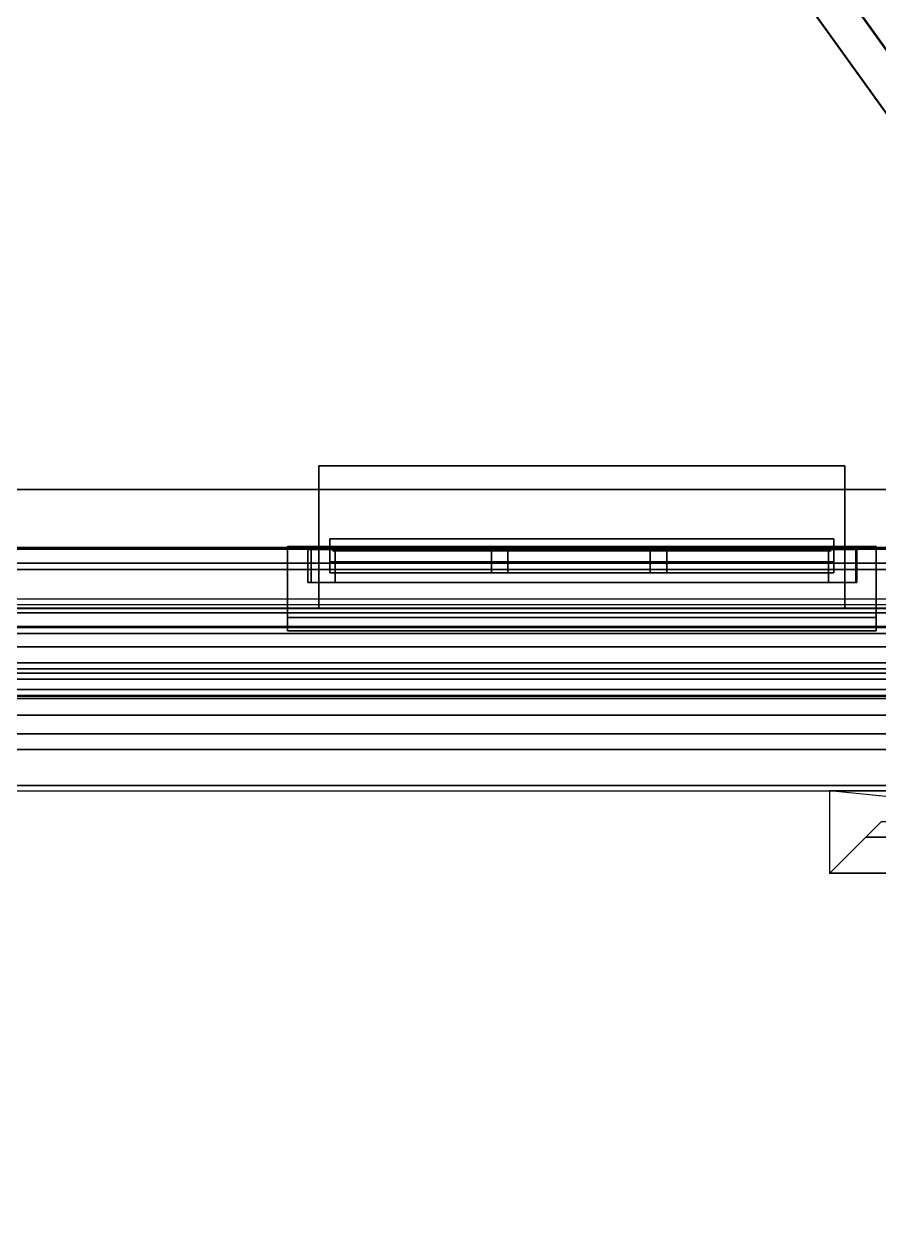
# Model space of a CAD drawing. Extents: x -152 to 154, y -106 to 95.
# Drawn here: x 103.27 to 118.87, y -63.51 to -41.51 of the extents above; entities that cross this region are included whole.
import ezdxf

# ---------------------------------------------------------------- set-up
doc = ezdxf.new("R2010")
doc.units = 0
for name, color, linetype in [('GLASS', 19, 'CONTINUOUS'), ('GROUND1', 253, 'CONTINUOUS'), ('ROOF1', 37, 'CONTINUOUS'), ('ROOF2', 59, 'CONTINUOUS'), ('WALL', 254, 'CONTINUOUS'), ('WALLBASE', 250, 'CONTINUOUS'), ('WALLCOV', 37, 'CONTINUOUS'), ('WALLVERT', 37, 'CONTINUOUS'), ('WINDOW', 9, 'CONTINUOUS')]:
    doc.layers.add(name, color=color, linetype=linetype)

msp = doc.modelspace()

# ---------------------------------------------------------------- linework, layer by layer
at = {"layer": 'GLASS'}
for points in [[(118, -51.123505, 87), (108.899994, -51.123505, 87), (108.899994, -51.123505, 61), (118, -51.123505, 61)], [(118, -51.123505, 50), (108.899994, -51.123505, 50), (108.899994, -51.123505, 24), (118, -51.123505, 24)], [(118, -51.123505, 16.5), (108.899994, -51.123505, 16.5), (108.899994, -51.123505, 5.5), (118, -51.123505, 5.5)]]:
    msp.add_3dface(points, dxfattribs=at)
at = {"layer": 'GROUND1', "invisible_edges": 8}
for points in [[(-151.5, 95, -0.075062), (-151.5, -80, -0.075062), (153.5, 95, -0.075062)], [(-151.5, -80, -0.075062), (-56.949997, -80, -0.075062), (153.5, 95, -0.075062)], [(-56.949997, -80, -0.075062), (-56.949997, -106, -0.075062), (153.5, 95, -0.075062)], [(153.5, 95, -0.075062), (-56.949997, -106, -0.075062), (58.949997, -80, -0.075062)], [(153.5, -80, -0.075062), (153.5, 95, -0.075062), (58.949997, -80, -0.075062)]]:
    msp.add_3dface(points, dxfattribs=at)
at = {"layer": 'ROOF1'}
for points in [[(127.5, -52, 105.704536), (127.5, 10, 105.704536), (127.5, 70, 105.704536), (82.527527, 10, 135.704529)], [(127.5, -52, 105.704536), (82.527527, 10, 135.704529), (0.5, 10, 135.704529), (0.5, -52, 105.704536)]]:
    msp.add_3dface(points, dxfattribs=at)
at = {"layer": 'ROOF2'}
for points in [[(132.100006, -55.5, 107.236023), (132.100006, 73.800003, 107.236023), (-130, 73.800003, 107.236023), (-130, -55.5, 107.236023)], [(82.844101, 10.491188, 135.770432), (82.350983, 10.035786, 135.778381), (126.62146, -51.420319, 106.346451), (127.123932, -50.977798, 106.33873)], [(82.844101, 10.491188, 135.770432), (127.123932, -50.977798, 106.33873), (127.123932, -50.995041, 105.35112), (82.844101, 10.473949, 134.782822)], [(82.350967, 10.053066, 136.768188), (81.857849, 9.59766, 136.776123), (126.118973, -51.845573, 107.343979), (126.621445, -51.403046, 107.336258)], [(126.62146, -51.420319, 106.346451), (82.350983, 10.035786, 135.778381), (82.350967, 10.053066, 136.768188), (126.621445, -51.403046, 107.336258)], [(81.857849, 9.580379, 135.786331), (81.364716, 9.124977, 135.794281), (125.616486, -52.305367, 106.361908), (126.118973, -51.862846, 106.354179)], [(81.857849, 9.580379, 135.786331), (126.118973, -51.862846, 106.354179), (126.118973, -51.845573, 107.343979), (81.857849, 9.59766, 136.776123)], [(81.364716, 9.107738, 134.806671), (125.616486, -52.322601, 105.37429), (125.616486, -52.305367, 106.361908), (81.364716, 9.124977, 135.794281)]]:
    msp.add_3dface(points, dxfattribs=at)
at = {"layer": 'WALL'}
for points in [[(108.649994, -49.568542, 87.199997), (108.649994, -52.168549, 87.199997), (108.649994, -52.168549, 60.800003), (108.649994, -49.568542, 60.800003)], [(108.649994, -52.168549, 60.800003), (118.25, -52.168549, 60.800003), (118.25, -49.568542, 60.800003), (108.649994, -49.568542, 60.800003)], [(118.25, -52.168549, 87.199997), (108.649994, -52.168549, 87.199997), (108.649994, -49.568542, 87.199997), (118.25, -49.568542, 87.199997)], [(108.649994, -49.568542, 50.200001), (108.649994, -52.168549, 50.200001), (108.649994, -52.168549, 23.800003), (108.649994, -49.568542, 23.800003)], [(108.649994, -52.168549, 23.800003), (118.25, -52.168549, 23.800003), (118.25, -49.568542, 23.800003), (108.649994, -49.568542, 23.800003)], [(118.25, -52.168549, 50.200001), (108.649994, -52.168549, 50.200001), (108.649994, -49.568542, 50.200001), (118.25, -49.568542, 50.200001)], [(118.25, -52.168549, 60.800003), (118.25, -52.168549, 87.199997), (118.25, -49.568542, 87.199997), (118.25, -49.568542, 60.800003)], [(118.25, -52.168549, 23.800003), (118.25, -52.168549, 50.200001), (118.25, -49.568542, 50.200001), (118.25, -49.568542, 23.800003)]]:
    msp.add_3dface(points, dxfattribs=at)
at = {"layer": 'WALL', "invisible_edges": 8}
for points in [[(118.25, -52.168549, 60.800003), (102.25, -52.168549, 55), (124.75, -52.168549, 55)], [(108.649994, -52.168549, 60.800003), (102.25, -52.168549, 55), (118.25, -52.168549, 60.800003)], [(102.25, -52.168549, 55), (108.649994, -52.168549, 60.800003), (102.25, -52.168549, 100)], [(108.649994, -52.168549, 60.800003), (108.649994, -52.168549, 87.199997), (102.25, -52.168549, 100)], [(108.649994, -52.168549, 87.199997), (124.75, -52.168549, 100), (102.25, -52.168549, 100)], [(118.25, -52.168549, 23.800003), (102.25, -52.168549, 19.299999), (124.75, -52.168549, 19.299999)], [(108.649994, -52.168549, 23.800003), (102.25, -52.168549, 19.299999), (118.25, -52.168549, 23.800003)], [(102.25, -52.168549, 19.299999), (108.649994, -52.168549, 23.800003), (102.25, -52.168549, 55)], [(108.649994, -52.168549, 23.800003), (108.649994, -52.168549, 50.200001), (102.25, -52.168549, 55)], [(108.649994, -52.168549, 50.200001), (124.75, -52.168549, 55), (102.25, -52.168549, 55)], [(124.75, -52.168549, 100), (108.649994, -52.168549, 87.199997), (118.25, -52.168549, 87.199997)], [(124.75, -52.168549, 55), (108.649994, -52.168549, 50.200001), (118.25, -52.168549, 50.200001)], [(124.75, -52.168549, 100), (118.25, -52.168549, 60.800003), (124.75, -52.168549, 55)], [(124.75, -52.168549, 100), (118.25, -52.168549, 87.199997), (118.25, -52.168549, 60.800003)], [(124.75, -52.168549, 55), (118.25, -52.168549, 23.800003), (124.75, -52.168549, 19.299999)], [(124.75, -52.168549, 55), (118.25, -52.168549, 50.200001), (118.25, -52.168549, 23.800003)]]:
    msp.add_3dface(points, dxfattribs=at)
at = {"layer": 'WALLBASE'}
for points in [[(108.649994, -49.568542, 16.700001), (108.649994, -52.168549, 16.700001), (108.649994, -52.168549, 5.300003), (108.649994, -49.568542, 5.300003)], [(108.649994, -52.168549, 5.300003), (118.25, -52.168549, 5.300003), (118.25, -49.568542, 5.300003), (108.649994, -49.568542, 5.300003)], [(118.25, -52.168549, 16.700001), (108.649994, -52.168549, 16.700001), (108.649994, -49.568542, 16.700001), (118.25, -49.568542, 16.700001)], [(118.25, -52.168549, 5.300003), (118.25, -52.168549, 16.700001), (118.25, -49.568542, 16.700001), (118.25, -49.568542, 5.300003)]]:
    msp.add_3dface(points, dxfattribs=at)
at = {"layer": 'WALLBASE', "invisible_edges": 8}
for points in [[(118.25, -52.168549, 5.300003), (102.25, -52.168549, -0.5), (124.75, -52.168549, -0.5)], [(108.649994, -52.168549, 5.300003), (102.25, -52.168549, -0.5), (118.25, -52.168549, 5.300003)], [(102.25, -52.168549, -0.5), (108.649994, -52.168549, 5.300003), (102.25, -52.168549, 19.299999)], [(108.649994, -52.168549, 5.300003), (108.649994, -52.168549, 16.700001), (102.25, -52.168549, 19.299999)], [(108.649994, -52.168549, 16.700001), (124.75, -52.168549, 19.299999), (102.25, -52.168549, 19.299999)], [(124.75, -52.168549, 19.299999), (108.649994, -52.168549, 16.700001), (118.25, -52.168549, 16.700001)], [(124.75, -52.168549, 19.299999), (118.25, -52.168549, 5.300003), (124.75, -52.168549, -0.5)], [(124.75, -52.168549, 19.299999), (118.25, -52.168549, 16.700001), (118.25, -52.168549, 5.300003)]]:
    msp.add_3dface(points, dxfattribs=at)
at = {"layer": 'WALLCOV'}
for points in [[(128.560883, -51.460892, 102.896202), (128.18959, -51.0896, 103.112289), (-125.789597, -51.0896, 103.112289), (-126.160889, -51.460892, 102.896202)], [(128.161041, -51.061035, 104.949005), (128.44664, -51.346649, 105.219116), (-126.046646, -51.346649, 105.219116), (-125.761047, -51.061035, 104.949005)], [(128.18959, -51.0896, 103.112289), (128.161041, -51.061035, 104.949005), (-125.761047, -51.061035, 104.949005), (-125.789597, -51.0896, 103.112289)], [(128.44664, -51.346649, 105.219116), (130.874268, -53.774277, 105.273132), (-128.474274, -53.774277, 105.273132), (-126.046646, -51.346649, 105.219116)], [(129.729019, -52.629028, 102.834152), (128.560883, -51.460892, 102.896202), (-126.160889, -51.460892, 102.896202), (-127.329025, -52.629028, 102.834152)], [(129.199997, -52.100006, 100.1269), (129.971191, -52.871185, 100.035751), (-127.571198, -52.871185, 100.035751), (-126.800003, -52.100006, 100.1269)], [(129.271591, -52.171585, 102.591988), (129.729019, -52.629028, 102.834152), (-127.329025, -52.629028, 102.834152), (-126.871597, -52.171585, 102.591988)], [(129.621384, -52.521393, 101.246597), (129.35231, -52.252319, 101.085152), (-126.952316, -52.252319, 101.085152), (-127.22139, -52.521393, 101.246597)], [(129.35231, -52.252319, 101.085152), (129.271591, -52.171585, 102.591988), (-126.871597, -52.171585, 102.591988), (-126.952316, -52.252319, 101.085152)], [(130.267166, -53.167175, 101.085152), (129.621384, -52.521393, 101.246597), (-127.22139, -52.521393, 101.246597), (-127.867172, -53.167175, 101.085152)], [(129.971191, -52.871185, 100.035751), (130.267166, -53.167175, 99.524506), (-127.867172, -53.167175, 99.524506), (-127.571198, -52.871185, 100.035751)], [(130.267166, -53.167175, 99.524506), (130.912964, -53.812958, 99.524506), (-128.51297, -53.812958, 99.524506), (-127.867172, -53.167175, 99.524506)], [(130.455521, -53.35553, 101.273506), (130.267166, -53.167175, 101.085152), (-127.867172, -53.167175, 101.085152), (-128.055527, -53.35553, 101.273506)], [(130.859146, -53.75914, 101.246597), (130.455521, -53.35553, 101.273506), (-128.055527, -53.35553, 101.273506), (-128.459152, -53.75914, 101.246597)], [(130.751511, -53.65152, 100.600815), (130.374802, -53.274811, 100.627716), (-127.974808, -53.274811, 100.627716), (-128.351517, -53.65152, 100.600815)], [(130.374802, -53.274811, 100.627716), (130.563156, -53.463165, 100.789169), (-128.163162, -53.463165, 100.789169), (-127.974808, -53.274811, 100.627716)], [(130.912964, -53.812958, 99.766678), (130.751511, -53.65152, 100.008842), (-128.351517, -53.65152, 100.008842), (-128.51297, -53.812958, 99.766678)], [(130.563156, -53.463165, 100.789169), (130.859146, -53.75914, 101.246597), (-128.459152, -53.75914, 101.246597), (-128.163162, -53.463165, 100.789169)], [(130.751511, -53.65152, 100.008842), (130.751511, -53.65152, 100.600815), (-128.351517, -53.65152, 100.600815), (-128.351517, -53.65152, 100.008842)], [(130.874268, -53.774277, 105.273132), (131.216995, -54.117004, 105.543243), (-128.817001, -54.117004, 105.543243), (-128.474274, -53.774277, 105.273132)], [(130.912964, -53.812958, 99.524506), (130.912964, -53.812958, 99.766678), (-128.51297, -53.812958, 99.766678), (-128.51297, -53.812958, 99.524506)], [(131.216995, -54.117004, 106.029434), (131.559723, -54.459732, 106.056442), (-129.159729, -54.459732, 106.056442), (-128.817001, -54.117004, 106.029434)], [(131.216995, -54.117004, 105.543243), (131.216995, -54.117004, 106.029434), (-128.817001, -54.117004, 106.029434), (-128.817001, -54.117004, 105.543243)], [(131.559723, -54.459732, 106.434586), (131.845322, -54.745331, 106.677689), (-129.445328, -54.745331, 106.677689), (-129.159729, -54.459732, 106.434586)], [(131.559723, -54.459732, 106.056442), (131.559723, -54.459732, 106.434586), (-129.159729, -54.459732, 106.434586), (-129.159729, -54.459732, 106.056442)], [(131.845322, -54.745331, 106.677689), (132.502213, -55.402222, 106.785728), (-130.102219, -55.402222, 106.785728), (-129.445328, -54.745331, 106.677689)], [(132.502213, -55.402222, 106.785728), (132.507172, -55.407181, 107.244904), (-130.107178, -55.407181, 107.244904), (-130.102219, -55.402222, 106.785728)], [(132.319717, -56.059723, 106.434586), (132.605331, -56.345337, 106.677689), (118.634659, -56.345337, 106.677689), (118.920273, -56.059723, 106.434586)], [(132.605331, -56.345337, 106.677689), (133.262222, -57.002213, 106.785728), (117.977783, -57.002213, 106.785728), (118.634659, -56.345337, 106.677689)], [(133.262222, -57.002213, 106.785728), (133.267166, -57.007172, 107.244904), (117.972824, -57.007172, 107.244904), (117.977783, -57.002213, 106.785728)]]:
    msp.add_3dface(points, dxfattribs=at)
at = {"layer": 'WALLCOV', "invisible_edges": 8}
for points in [[(133.267166, -57.007172, 107.244904), (117.972824, -55.5, 107.244904), (117.972824, -57.007172, 107.244904)], [(133.267166, -57.007172, 107.244904), (132.100006, -55.5, 107.244904), (117.972824, -55.5, 107.244904)]]:
    msp.add_3dface(points, dxfattribs=at)
at = {"layer": 'WALLVERT'}
for points in [[(-120.5, -50, 19), (-120.5, -50, 22), (124.5, -50, 22), (124.5, -50, 19)], [(-120.5, -50, 22), (-120.5, -52.5, 22), (124.5, -52.5, 22), (124.5, -50, 22)], [(124.5, -52.5, 19), (-120.5, -52.5, 19), (-120.5, -50, 19), (124.5, -50, 19)], [(124.5, -52.5, 22), (-120.5, -52.5, 22), (-120.5, -52.5, 19), (124.5, -52.5, 19)]]:
    msp.add_3dface(points, dxfattribs=at)
at = {"layer": 'WINDOW'}
for points in [[(118.050003, -50.899994, 71.849998), (108.849991, -50.899994, 71.849998), (108.849991, -50.899994, 72.150002), (118.050003, -50.899994, 72.150002)], [(108.849991, -50.899994, 72.150002), (108.849991, -51.323502, 72.150002), (118.050003, -51.323502, 72.150002), (118.050003, -50.899994, 72.150002)], [(108.849991, -50.899994, 71.849998), (108.849991, -51.323502, 71.849998), (108.849991, -51.323502, 72.150002), (108.849991, -50.899994, 72.150002)], [(118.050003, -51.323502, 71.849998), (108.849991, -51.323502, 71.849998), (108.849991, -50.899994, 71.849998), (118.050003, -50.899994, 71.849998)], [(118.050003, -50.899994, 34.849998), (108.849991, -50.899994, 34.849998), (108.849991, -50.899994, 35.150002), (118.050003, -50.899994, 35.150002)], [(108.849991, -50.899994, 35.150002), (108.849991, -51.323502, 35.150002), (118.050003, -51.323502, 35.150002), (118.050003, -50.899994, 35.150002)], [(108.849991, -50.899994, 34.849998), (108.849991, -51.323502, 34.849998), (108.849991, -51.323502, 35.150002), (108.849991, -50.899994, 35.150002)], [(118.050003, -51.323502, 34.849998), (108.849991, -51.323502, 34.849998), (108.849991, -50.899994, 34.849998), (118.050003, -50.899994, 34.849998)], [(118.050003, -51.323502, 72.150002), (118.050003, -51.323502, 71.849998), (118.050003, -50.899994, 71.849998), (118.050003, -50.899994, 72.150002)], [(118.050003, -51.323502, 35.150002), (118.050003, -51.323502, 34.849998), (118.050003, -50.899994, 34.849998), (118.050003, -50.899994, 35.150002)], [(118.825745, -51.045197, 60.849998), (108.074249, -51.045197, 60.849998), (108.074249, -51.045197, 61.150002), (118.825745, -51.045197, 61.150002)], [(118.825745, -52.57782, 60.849998), (108.074249, -52.57782, 60.849998), (108.074249, -51.045197, 60.849998), (118.825745, -51.045197, 60.849998)], [(108.074249, -51.045197, 61.150002), (108.074249, -52.336792, 61.150002), (118.825745, -52.336792, 61.150002), (118.825745, -51.045197, 61.150002)], [(108.074249, -51.045197, 60.550003), (108.074249, -51.045197, 60.849998), (118.825745, -51.045197, 60.849998), (118.825745, -51.045197, 60.550003)], [(108.074249, -51.045197, 60.849998), (108.074249, -52.57782, 60.849998), (118.825745, -52.57782, 60.849998), (118.825745, -51.045197, 60.849998)], [(118.825745, -52.336792, 60.550003), (108.074249, -52.336792, 60.550003), (108.074249, -51.045197, 60.550003), (118.825745, -51.045197, 60.550003)], [(118.825745, -51.045197, 23.849998), (108.074249, -51.045197, 23.849998), (108.074249, -51.045197, 24.150002), (118.825745, -51.045197, 24.150002)], [(118.825745, -52.57782, 23.849998), (108.074249, -52.57782, 23.849998), (108.074249, -51.045197, 23.849998), (118.825745, -51.045197, 23.849998)], [(108.074249, -51.045197, 24.150002), (108.074249, -52.336792, 24.150002), (118.825745, -52.336792, 24.150002), (118.825745, -51.045197, 24.150002)], [(108.074249, -51.045197, 23.550003), (108.074249, -51.045197, 23.849998), (118.825745, -51.045197, 23.849998), (118.825745, -51.045197, 23.550003)], [(108.074249, -51.045197, 23.849998), (108.074249, -52.57782, 23.849998), (118.825745, -52.57782, 23.849998), (118.825745, -51.045197, 23.849998)], [(118.825745, -52.336792, 23.550003), (108.074249, -52.336792, 23.550003), (108.074249, -51.045197, 23.550003), (118.825745, -51.045197, 23.550003)], [(118.825745, -51.045197, 5.349998), (108.074249, -51.045197, 5.349998), (108.074249, -51.045197, 5.650002), (118.825745, -51.045197, 5.650002)], [(118.825745, -52.57782, 5.349998), (108.074249, -52.57782, 5.349998), (108.074249, -51.045197, 5.349998), (118.825745, -51.045197, 5.349998)], [(108.074249, -51.045197, 5.650002), (108.074249, -52.336792, 5.650002), (118.825745, -52.336792, 5.650002), (118.825745, -51.045197, 5.650002)], [(108.074249, -51.045197, 5.050003), (108.074249, -51.045197, 5.349998), (118.825745, -51.045197, 5.349998), (118.825745, -51.045197, 5.050003)], [(108.074249, -51.045197, 5.349998), (108.074249, -52.57782, 5.349998), (118.825745, -52.57782, 5.349998), (118.825745, -51.045197, 5.349998)], [(118.825745, -52.336792, 5.050003), (108.074249, -52.336792, 5.050003), (108.074249, -51.045197, 5.050003), (118.825745, -51.045197, 5.050003)], [(108.949997, -51.699997, 60.626999), (108.449997, -51.699997, 60.626999), (108.449997, -51.100006, 60.626999), (108.949997, -51.100006, 60.626999)], [(108.449997, -51.100006, 87.488998), (108.449997, -51.699997, 87.488998), (108.949997, -51.699997, 87.488998), (108.949997, -51.100006, 87.488998)], [(108.449997, -51.100006, 60.626999), (108.449997, -51.100006, 87.488998), (108.949997, -51.100006, 87.488998), (108.949997, -51.100006, 60.626999)], [(108.449997, -51.699997, 60.626999), (108.449997, -51.699997, 87.488998), (108.449997, -51.100006, 87.488998), (108.449997, -51.100006, 60.626999)], [(108.949997, -51.699997, 23.626999), (108.449997, -51.699997, 23.626999), (108.449997, -51.100006, 23.626999), (108.949997, -51.100006, 23.626999)], [(108.449997, -51.100006, 50.488998), (108.449997, -51.699997, 50.488998), (108.949997, -51.699997, 50.488998), (108.949997, -51.100006, 50.488998)], [(108.449997, -51.100006, 23.626999), (108.449997, -51.100006, 50.488998), (108.949997, -51.100006, 50.488998), (108.949997, -51.100006, 23.626999)], [(108.449997, -51.699997, 23.626999), (108.449997, -51.699997, 50.488998), (108.449997, -51.100006, 50.488998), (108.449997, -51.100006, 23.626999)], [(108.949997, -51.699997, 5.126999), (108.449997, -51.699997, 5.126999), (108.449997, -51.100006, 5.126999), (108.949997, -51.100006, 5.126999)], [(108.449997, -51.100006, 16.988998), (108.449997, -51.699997, 16.988998), (108.949997, -51.699997, 16.988998), (108.949997, -51.100006, 16.988998)], [(108.449997, -51.100006, 5.126999), (108.449997, -51.100006, 16.988998), (108.949997, -51.100006, 16.988998), (108.949997, -51.100006, 5.126999)], [(108.449997, -51.699997, 5.126999), (108.449997, -51.699997, 16.988998), (108.449997, -51.100006, 16.988998), (108.449997, -51.100006, 5.126999)], [(108.511002, -51.100006, 87.5), (108.511002, -51.699997, 87.5), (118.472992, -51.699997, 87.5), (118.472992, -51.100006, 87.5)], [(108.511002, -51.100006, 87), (108.511002, -51.699997, 87), (108.511002, -51.699997, 87.5), (108.511002, -51.100006, 87.5)], [(118.472992, -51.100006, 87), (108.511002, -51.100006, 87), (108.511002, -51.100006, 87.5), (118.472992, -51.100006, 87.5)], [(118.472992, -51.699997, 87), (108.511002, -51.699997, 87), (108.511002, -51.100006, 87), (118.472992, -51.100006, 87)], [(108.511002, -51.100006, 50.5), (108.511002, -51.699997, 50.5), (118.472992, -51.699997, 50.5), (118.472992, -51.100006, 50.5)], [(108.511002, -51.100006, 50), (108.511002, -51.699997, 50), (108.511002, -51.699997, 50.5), (108.511002, -51.100006, 50.5)], [(118.472992, -51.100006, 50), (108.511002, -51.100006, 50), (108.511002, -51.100006, 50.5), (118.472992, -51.100006, 50.5)], [(118.472992, -51.699997, 50), (108.511002, -51.699997, 50), (108.511002, -51.100006, 50), (118.472992, -51.100006, 50)], [(108.511002, -51.100006, 17), (108.511002, -51.699997, 17), (118.472992, -51.699997, 17), (118.472992, -51.100006, 17)], [(108.511002, -51.100006, 16.5), (108.511002, -51.699997, 16.5), (108.511002, -51.699997, 17), (108.511002, -51.100006, 17)], [(118.472992, -51.100006, 16.5), (108.511002, -51.100006, 16.5), (108.511002, -51.100006, 17), (118.472992, -51.100006, 17)], [(118.472992, -51.699997, 16.5), (108.511002, -51.699997, 16.5), (108.511002, -51.100006, 16.5), (118.472992, -51.100006, 16.5)], [(118.050003, -51.100006, 64.449997), (108.849991, -51.100006, 64.449997), (108.849991, -51.100006, 64.75), (118.050003, -51.100006, 64.75)], [(108.849991, -51.100006, 64.75), (108.849991, -51.523499, 64.75), (118.050003, -51.523499, 64.75), (118.050003, -51.100006, 64.75)], [(108.849991, -51.100006, 64.449997), (108.849991, -51.523499, 64.449997), (108.849991, -51.523499, 64.75), (108.849991, -51.100006, 64.75)], [(118.050003, -51.523499, 64.449997), (108.849991, -51.523499, 64.449997), (108.849991, -51.100006, 64.449997), (118.050003, -51.100006, 64.449997)], [(118.050003, -51.100006, 68.25), (108.849991, -51.100006, 68.25), (108.849991, -51.100006, 68.550003), (118.050003, -51.100006, 68.550003)], [(108.849991, -51.100006, 68.550003), (108.849991, -51.523499, 68.550003), (118.050003, -51.523499, 68.550003), (118.050003, -51.100006, 68.550003)], [(108.849991, -51.100006, 68.25), (108.849991, -51.523499, 68.25), (108.849991, -51.523499, 68.550003), (108.849991, -51.100006, 68.550003)], [(118.050003, -51.523499, 68.25), (108.849991, -51.523499, 68.25), (108.849991, -51.100006, 68.25), (118.050003, -51.100006, 68.25)], [(118.050003, -51.100006, 71.998505), (108.849991, -51.100006, 71.998505), (108.849991, -51.100006, 72.601501), (118.050003, -51.100006, 72.601501)], [(108.849991, -51.100006, 72.601501), (108.849991, -51.523499, 72.601501), (118.050003, -51.523499, 72.601501), (118.050003, -51.100006, 72.601501)], [(108.849991, -51.100006, 71.998505), (108.849991, -51.523499, 71.998505), (108.849991, -51.523499, 72.601501), (108.849991, -51.100006, 72.601501)], [(118.050003, -51.523499, 71.998505), (108.849991, -51.523499, 71.998505), (108.849991, -51.100006, 71.998505), (118.050003, -51.100006, 71.998505)], [(118.050003, -51.100006, 75.849998), (108.849991, -51.100006, 75.849998), (108.849991, -51.100006, 76.150002), (118.050003, -51.100006, 76.150002)], [(108.849991, -51.100006, 76.150002), (108.849991, -51.523499, 76.150002), (118.050003, -51.523499, 76.150002), (118.050003, -51.100006, 76.150002)], [(108.849991, -51.100006, 75.849998), (108.849991, -51.523499, 75.849998), (108.849991, -51.523499, 76.150002), (108.849991, -51.100006, 76.150002)], [(118.050003, -51.523499, 75.849998), (108.849991, -51.523499, 75.849998), (108.849991, -51.100006, 75.849998), (118.050003, -51.100006, 75.849998)], [(118.050003, -51.100006, 79.449997), (108.849991, -51.100006, 79.449997), (108.849991, -51.100006, 79.75), (118.050003, -51.100006, 79.75)], [(108.849991, -51.100006, 79.75), (108.849991, -51.523499, 79.75), (118.050003, -51.523499, 79.75), (118.050003, -51.100006, 79.75)], [(108.849991, -51.100006, 79.449997), (108.849991, -51.523499, 79.449997), (108.849991, -51.523499, 79.75), (108.849991, -51.100006, 79.75)], [(118.050003, -51.523499, 79.449997), (108.849991, -51.523499, 79.449997), (108.849991, -51.100006, 79.449997), (118.050003, -51.100006, 79.449997)], [(118.050003, -51.100006, 83.25), (108.849991, -51.100006, 83.25), (108.849991, -51.100006, 83.550003), (118.050003, -51.100006, 83.550003)], [(108.849991, -51.100006, 83.550003), (108.849991, -51.523499, 83.550003), (118.050003, -51.523499, 83.550003), (118.050003, -51.100006, 83.550003)], [(108.849991, -51.100006, 83.25), (108.849991, -51.523499, 83.25), (108.849991, -51.523499, 83.550003), (108.849991, -51.100006, 83.550003)], [(118.050003, -51.523499, 83.25), (108.849991, -51.523499, 83.25), (108.849991, -51.100006, 83.25), (118.050003, -51.100006, 83.25)], [(118.050003, -51.100006, 27.450001), (108.849991, -51.100006, 27.450001), (108.849991, -51.100006, 27.75), (118.050003, -51.100006, 27.75)], [(108.849991, -51.100006, 27.75), (108.849991, -51.523499, 27.75), (118.050003, -51.523499, 27.75), (118.050003, -51.100006, 27.75)], [(108.849991, -51.100006, 27.450001), (108.849991, -51.523499, 27.450001), (108.849991, -51.523499, 27.75), (108.849991, -51.100006, 27.75)], [(118.050003, -51.523499, 27.450001), (108.849991, -51.523499, 27.450001), (108.849991, -51.100006, 27.450001), (118.050003, -51.100006, 27.450001)], [(118.050003, -51.100006, 31.25), (108.849991, -51.100006, 31.25), (108.849991, -51.100006, 31.549999), (118.050003, -51.100006, 31.549999)], [(108.849991, -51.100006, 31.549999), (108.849991, -51.523499, 31.549999), (118.050003, -51.523499, 31.549999), (118.050003, -51.100006, 31.549999)], [(108.849991, -51.100006, 31.25), (108.849991, -51.523499, 31.25), (108.849991, -51.523499, 31.549999), (108.849991, -51.100006, 31.549999)], [(118.050003, -51.523499, 31.25), (108.849991, -51.523499, 31.25), (108.849991, -51.100006, 31.25), (118.050003, -51.100006, 31.25)], [(118.050003, -51.100006, 34.998501), (108.849991, -51.100006, 34.998501), (108.849991, -51.100006, 35.601501), (118.050003, -51.100006, 35.601501)], [(108.849991, -51.100006, 35.601501), (108.849991, -51.523499, 35.601501), (118.050003, -51.523499, 35.601501), (118.050003, -51.100006, 35.601501)], [(108.849991, -51.100006, 34.998501), (108.849991, -51.523499, 34.998501), (108.849991, -51.523499, 35.601501), (108.849991, -51.100006, 35.601501)], [(118.050003, -51.523499, 34.998501), (108.849991, -51.523499, 34.998501), (108.849991, -51.100006, 34.998501), (118.050003, -51.100006, 34.998501)], [(118.050003, -51.100006, 38.849998), (108.849991, -51.100006, 38.849998), (108.849991, -51.100006, 39.150002), (118.050003, -51.100006, 39.150002)], [(108.849991, -51.100006, 39.150002), (108.849991, -51.523499, 39.150002), (118.050003, -51.523499, 39.150002), (118.050003, -51.100006, 39.150002)], [(108.849991, -51.100006, 38.849998), (108.849991, -51.523499, 38.849998), (108.849991, -51.523499, 39.150002), (108.849991, -51.100006, 39.150002)], [(118.050003, -51.523499, 38.849998), (108.849991, -51.523499, 38.849998), (108.849991, -51.100006, 38.849998), (118.050003, -51.100006, 38.849998)], [(118.050003, -51.100006, 42.450001), (108.849991, -51.100006, 42.450001), (108.849991, -51.100006, 42.75), (118.050003, -51.100006, 42.75)], [(108.849991, -51.100006, 42.75), (108.849991, -51.523499, 42.75), (118.050003, -51.523499, 42.75), (118.050003, -51.100006, 42.75)], [(108.849991, -51.100006, 42.450001), (108.849991, -51.523499, 42.450001), (108.849991, -51.523499, 42.75), (108.849991, -51.100006, 42.75)], [(118.050003, -51.523499, 42.450001), (108.849991, -51.523499, 42.450001), (108.849991, -51.100006, 42.450001), (118.050003, -51.100006, 42.450001)], [(118.050003, -51.100006, 46.25), (108.849991, -51.100006, 46.25), (108.849991, -51.100006, 46.549999), (118.050003, -51.100006, 46.549999)], [(108.849991, -51.100006, 46.549999), (108.849991, -51.523499, 46.549999), (118.050003, -51.523499, 46.549999), (118.050003, -51.100006, 46.549999)], [(108.849991, -51.100006, 46.25), (108.849991, -51.523499, 46.25), (108.849991, -51.523499, 46.549999), (108.849991, -51.100006, 46.549999)], [(118.050003, -51.523499, 46.25), (108.849991, -51.523499, 46.25), (108.849991, -51.100006, 46.25), (118.050003, -51.100006, 46.25)], [(118.050003, -51.100006, 8.950001), (108.849991, -51.100006, 8.950001), (108.849991, -51.100006, 9.25), (118.050003, -51.100006, 9.25)], [(108.849991, -51.100006, 9.25), (108.849991, -51.523499, 9.25), (118.050003, -51.523499, 9.25), (118.050003, -51.100006, 9.25)], [(108.849991, -51.100006, 8.950001), (108.849991, -51.523499, 8.950001), (108.849991, -51.523499, 9.25), (108.849991, -51.100006, 9.25)], [(118.050003, -51.523499, 8.950001), (108.849991, -51.523499, 8.950001), (108.849991, -51.100006, 8.950001), (118.050003, -51.100006, 8.950001)], [(118.050003, -51.100006, 12.75), (108.849991, -51.100006, 12.75), (108.849991, -51.100006, 13.049999), (118.050003, -51.100006, 13.049999)], [(108.849991, -51.100006, 13.049999), (108.849991, -51.523499, 13.049999), (118.050003, -51.523499, 13.049999), (118.050003, -51.100006, 13.049999)], [(108.849991, -51.100006, 12.75), (108.849991, -51.523499, 12.75), (108.849991, -51.523499, 13.049999), (108.849991, -51.100006, 13.049999)], [(118.050003, -51.523499, 12.75), (108.849991, -51.523499, 12.75), (108.849991, -51.100006, 12.75), (118.050003, -51.100006, 12.75)], [(108.949997, -51.100006, 87.488998), (108.949997, -51.699997, 87.488998), (108.949997, -51.699997, 60.626999), (108.949997, -51.100006, 60.626999)], [(108.949997, -51.100006, 50.488998), (108.949997, -51.699997, 50.488998), (108.949997, -51.699997, 23.626999), (108.949997, -51.100006, 23.626999)], [(108.949997, -51.100006, 16.988998), (108.949997, -51.699997, 16.988998), (108.949997, -51.699997, 5.126999), (108.949997, -51.100006, 5.126999)], [(112.099991, -51.100006, 87.399994), (112.099991, -51.100006, 61.099998), (111.800003, -51.100006, 61.099998), (111.800003, -51.100006, 87.399994)], [(111.800003, -51.100006, 61.099998), (111.800003, -51.523499, 61.099998), (111.800003, -51.523499, 87.399994), (111.800003, -51.100006, 87.399994)], [(112.099991, -51.100006, 61.099998), (112.099991, -51.523499, 61.099998), (111.800003, -51.523499, 61.099998), (111.800003, -51.100006, 61.099998)], [(111.800003, -51.523499, 87.399994), (112.099991, -51.523499, 87.399994), (112.099991, -51.100006, 87.399994), (111.800003, -51.100006, 87.399994)], [(112.099991, -51.100006, 50.399998), (112.099991, -51.100006, 24.099998), (111.800003, -51.100006, 24.099998), (111.800003, -51.100006, 50.399998)], [(111.800003, -51.100006, 24.099998), (111.800003, -51.523499, 24.099998), (111.800003, -51.523499, 50.399998), (111.800003, -51.100006, 50.399998)], [(112.099991, -51.100006, 24.099998), (112.099991, -51.523499, 24.099998), (111.800003, -51.523499, 24.099998), (111.800003, -51.100006, 24.099998)], [(111.800003, -51.523499, 50.399998), (112.099991, -51.523499, 50.399998), (112.099991, -51.100006, 50.399998), (111.800003, -51.100006, 50.399998)], [(112.099991, -51.100006, 16.899998), (112.099991, -51.100006, 5.599998), (111.800003, -51.100006, 5.599998), (111.800003, -51.100006, 16.899998)], [(111.800003, -51.100006, 5.599998), (111.800003, -51.523499, 5.599998), (111.800003, -51.523499, 16.899998), (111.800003, -51.100006, 16.899998)], [(112.099991, -51.100006, 5.599998), (112.099991, -51.523499, 5.599998), (111.800003, -51.523499, 5.599998), (111.800003, -51.100006, 5.599998)], [(111.800003, -51.523499, 16.899998), (112.099991, -51.523499, 16.899998), (112.099991, -51.100006, 16.899998), (111.800003, -51.100006, 16.899998)], [(112.099991, -51.523499, 87.399994), (112.099991, -51.523499, 61.099998), (112.099991, -51.100006, 61.099998), (112.099991, -51.100006, 87.399994)], [(112.099991, -51.523499, 50.399998), (112.099991, -51.523499, 24.099998), (112.099991, -51.100006, 24.099998), (112.099991, -51.100006, 50.399998)], [(112.099991, -51.523499, 16.899998), (112.099991, -51.523499, 5.599998), (112.099991, -51.100006, 5.599998), (112.099991, -51.100006, 16.899998)], [(115, -51.100006, 87.399994), (115, -51.100006, 61.099998), (114.699997, -51.100006, 61.099998), (114.699997, -51.100006, 87.399994)], [(114.699997, -51.100006, 61.099998), (114.699997, -51.523499, 61.099998), (114.699997, -51.523499, 87.399994), (114.699997, -51.100006, 87.399994)], [(115, -51.100006, 61.099998), (115, -51.523499, 61.099998), (114.699997, -51.523499, 61.099998), (114.699997, -51.100006, 61.099998)], [(114.699997, -51.523499, 87.399994), (115, -51.523499, 87.399994), (115, -51.100006, 87.399994), (114.699997, -51.100006, 87.399994)], [(115, -51.100006, 50.399998), (115, -51.100006, 24.099998), (114.699997, -51.100006, 24.099998), (114.699997, -51.100006, 50.399998)], [(114.699997, -51.100006, 24.099998), (114.699997, -51.523499, 24.099998), (114.699997, -51.523499, 50.399998), (114.699997, -51.100006, 50.399998)], [(115, -51.100006, 24.099998), (115, -51.523499, 24.099998), (114.699997, -51.523499, 24.099998), (114.699997, -51.100006, 24.099998)], [(114.699997, -51.523499, 50.399998), (115, -51.523499, 50.399998), (115, -51.100006, 50.399998), (114.699997, -51.100006, 50.399998)], [(115, -51.100006, 16.899998), (115, -51.100006, 5.599998), (114.699997, -51.100006, 5.599998), (114.699997, -51.100006, 16.899998)], [(114.699997, -51.100006, 5.599998), (114.699997, -51.523499, 5.599998), (114.699997, -51.523499, 16.899998), (114.699997, -51.100006, 16.899998)], [(115, -51.100006, 5.599998), (115, -51.523499, 5.599998), (114.699997, -51.523499, 5.599998), (114.699997, -51.100006, 5.599998)], [(114.699997, -51.523499, 16.899998), (115, -51.523499, 16.899998), (115, -51.100006, 16.899998), (114.699997, -51.100006, 16.899998)], [(115, -51.523499, 87.399994), (115, -51.523499, 61.099998), (115, -51.100006, 61.099998), (115, -51.100006, 87.399994)], [(115, -51.523499, 50.399998), (115, -51.523499, 24.099998), (115, -51.100006, 24.099998), (115, -51.100006, 50.399998)], [(115, -51.523499, 16.899998), (115, -51.523499, 5.599998), (115, -51.100006, 5.599998), (115, -51.100006, 16.899998)], [(118.449997, -51.699997, 60.626999), (117.949997, -51.699997, 60.626999), (117.949997, -51.100006, 60.626999), (118.449997, -51.100006, 60.626999)], [(117.949997, -51.100006, 87.488998), (117.949997, -51.699997, 87.488998), (118.449997, -51.699997, 87.488998), (118.449997, -51.100006, 87.488998)], [(117.949997, -51.100006, 60.626999), (117.949997, -51.100006, 87.488998), (118.449997, -51.100006, 87.488998), (118.449997, -51.100006, 60.626999)], [(117.949997, -51.699997, 60.626999), (117.949997, -51.699997, 87.488998), (117.949997, -51.100006, 87.488998), (117.949997, -51.100006, 60.626999)], [(118.449997, -51.699997, 23.626999), (117.949997, -51.699997, 23.626999), (117.949997, -51.100006, 23.626999), (118.449997, -51.100006, 23.626999)], [(117.949997, -51.100006, 50.488998), (117.949997, -51.699997, 50.488998), (118.449997, -51.699997, 50.488998), (118.449997, -51.100006, 50.488998)], [(117.949997, -51.100006, 23.626999), (117.949997, -51.100006, 50.488998), (118.449997, -51.100006, 50.488998), (118.449997, -51.100006, 23.626999)], [(117.949997, -51.699997, 23.626999), (117.949997, -51.699997, 50.488998), (117.949997, -51.100006, 50.488998), (117.949997, -51.100006, 23.626999)], [(118.449997, -51.699997, 5.126999), (117.949997, -51.699997, 5.126999), (117.949997, -51.100006, 5.126999), (118.449997, -51.100006, 5.126999)], [(117.949997, -51.100006, 16.988998), (117.949997, -51.699997, 16.988998), (118.449997, -51.699997, 16.988998), (118.449997, -51.100006, 16.988998)], [(117.949997, -51.100006, 5.126999), (117.949997, -51.100006, 16.988998), (118.449997, -51.100006, 16.988998), (118.449997, -51.100006, 5.126999)], [(117.949997, -51.699997, 5.126999), (117.949997, -51.699997, 16.988998), (117.949997, -51.100006, 16.988998), (117.949997, -51.100006, 5.126999)], [(118.050003, -51.523499, 64.75), (118.050003, -51.523499, 64.449997), (118.050003, -51.100006, 64.449997), (118.050003, -51.100006, 64.75)], [(118.050003, -51.523499, 68.550003), (118.050003, -51.523499, 68.25), (118.050003, -51.100006, 68.25), (118.050003, -51.100006, 68.550003)], [(118.050003, -51.523499, 72.601501), (118.050003, -51.523499, 71.998505), (118.050003, -51.100006, 71.998505), (118.050003, -51.100006, 72.601501)], [(118.050003, -51.523499, 76.150002), (118.050003, -51.523499, 75.849998), (118.050003, -51.100006, 75.849998), (118.050003, -51.100006, 76.150002)], [(118.050003, -51.523499, 79.75), (118.050003, -51.523499, 79.449997), (118.050003, -51.100006, 79.449997), (118.050003, -51.100006, 79.75)], [(118.050003, -51.523499, 83.550003), (118.050003, -51.523499, 83.25), (118.050003, -51.100006, 83.25), (118.050003, -51.100006, 83.550003)], [(118.050003, -51.523499, 27.75), (118.050003, -51.523499, 27.450001), (118.050003, -51.100006, 27.450001), (118.050003, -51.100006, 27.75)], [(118.050003, -51.523499, 31.549999), (118.050003, -51.523499, 31.25), (118.050003, -51.100006, 31.25), (118.050003, -51.100006, 31.549999)], [(118.050003, -51.523499, 35.601501), (118.050003, -51.523499, 34.998501), (118.050003, -51.100006, 34.998501), (118.050003, -51.100006, 35.601501)], [(118.050003, -51.523499, 39.150002), (118.050003, -51.523499, 38.849998), (118.050003, -51.100006, 38.849998), (118.050003, -51.100006, 39.150002)], [(118.050003, -51.523499, 42.75), (118.050003, -51.523499, 42.450001), (118.050003, -51.100006, 42.450001), (118.050003, -51.100006, 42.75)], [(118.050003, -51.523499, 46.549999), (118.050003, -51.523499, 46.25), (118.050003, -51.100006, 46.25), (118.050003, -51.100006, 46.549999)], [(118.050003, -51.523499, 9.25), (118.050003, -51.523499, 8.950001), (118.050003, -51.100006, 8.950001), (118.050003, -51.100006, 9.25)], [(118.050003, -51.523499, 13.049999), (118.050003, -51.523499, 12.75), (118.050003, -51.100006, 12.75), (118.050003, -51.100006, 13.049999)], [(118.449997, -51.100006, 87.488998), (118.449997, -51.699997, 87.488998), (118.449997, -51.699997, 60.626999), (118.449997, -51.100006, 60.626999)], [(118.449997, -51.100006, 50.488998), (118.449997, -51.699997, 50.488998), (118.449997, -51.699997, 23.626999), (118.449997, -51.100006, 23.626999)], [(118.449997, -51.100006, 16.988998), (118.449997, -51.699997, 16.988998), (118.449997, -51.699997, 5.126999), (118.449997, -51.100006, 5.126999)], [(118.472992, -51.699997, 87.5), (118.472992, -51.699997, 87), (118.472992, -51.100006, 87), (118.472992, -51.100006, 87.5)], [(118.472992, -51.699997, 50.5), (118.472992, -51.699997, 50), (118.472992, -51.100006, 50), (118.472992, -51.100006, 50.5)], [(118.472992, -51.699997, 17), (118.472992, -51.699997, 16.5), (118.472992, -51.100006, 16.5), (118.472992, -51.100006, 17)], [(108.849991, -51.323502, 72.150002), (108.849991, -51.323502, 71.849998), (118.050003, -51.323502, 71.849998), (118.050003, -51.323502, 72.150002)], [(108.849991, -51.323502, 35.150002), (108.849991, -51.323502, 34.849998), (118.050003, -51.323502, 34.849998), (118.050003, -51.323502, 35.150002)], [(108.849991, -51.523499, 64.75), (108.849991, -51.523499, 64.449997), (118.050003, -51.523499, 64.449997), (118.050003, -51.523499, 64.75)], [(108.849991, -51.523499, 68.550003), (108.849991, -51.523499, 68.25), (118.050003, -51.523499, 68.25), (118.050003, -51.523499, 68.550003)], [(108.849991, -51.523499, 72.601501), (108.849991, -51.523499, 71.998505), (118.050003, -51.523499, 71.998505), (118.050003, -51.523499, 72.601501)], [(108.849991, -51.523499, 76.150002), (108.849991, -51.523499, 75.849998), (118.050003, -51.523499, 75.849998), (118.050003, -51.523499, 76.150002)], [(108.849991, -51.523499, 79.75), (108.849991, -51.523499, 79.449997), (118.050003, -51.523499, 79.449997), (118.050003, -51.523499, 79.75)], [(108.849991, -51.523499, 83.550003), (108.849991, -51.523499, 83.25), (118.050003, -51.523499, 83.25), (118.050003, -51.523499, 83.550003)], [(108.849991, -51.523499, 27.75), (108.849991, -51.523499, 27.450001), (118.050003, -51.523499, 27.450001), (118.050003, -51.523499, 27.75)], [(108.849991, -51.523499, 31.549999), (108.849991, -51.523499, 31.25), (118.050003, -51.523499, 31.25), (118.050003, -51.523499, 31.549999)], [(108.849991, -51.523499, 35.601501), (108.849991, -51.523499, 34.998501), (118.050003, -51.523499, 34.998501), (118.050003, -51.523499, 35.601501)], [(108.849991, -51.523499, 39.150002), (108.849991, -51.523499, 38.849998), (118.050003, -51.523499, 38.849998), (118.050003, -51.523499, 39.150002)], [(108.849991, -51.523499, 42.75), (108.849991, -51.523499, 42.450001), (118.050003, -51.523499, 42.450001), (118.050003, -51.523499, 42.75)], [(108.849991, -51.523499, 46.549999), (108.849991, -51.523499, 46.25), (118.050003, -51.523499, 46.25), (118.050003, -51.523499, 46.549999)], [(108.849991, -51.523499, 9.25), (108.849991, -51.523499, 8.950001), (118.050003, -51.523499, 8.950001), (118.050003, -51.523499, 9.25)], [(108.849991, -51.523499, 13.049999), (108.849991, -51.523499, 12.75), (118.050003, -51.523499, 12.75), (118.050003, -51.523499, 13.049999)], [(111.800003, -51.523499, 61.099998), (112.099991, -51.523499, 61.099998), (112.099991, -51.523499, 87.399994), (111.800003, -51.523499, 87.399994)], [(111.800003, -51.523499, 24.099998), (112.099991, -51.523499, 24.099998), (112.099991, -51.523499, 50.399998), (111.800003, -51.523499, 50.399998)], [(111.800003, -51.523499, 5.599998), (112.099991, -51.523499, 5.599998), (112.099991, -51.523499, 16.899998), (111.800003, -51.523499, 16.899998)], [(114.699997, -51.523499, 61.099998), (115, -51.523499, 61.099998), (115, -51.523499, 87.399994), (114.699997, -51.523499, 87.399994)], [(114.699997, -51.523499, 24.099998), (115, -51.523499, 24.099998), (115, -51.523499, 50.399998), (114.699997, -51.523499, 50.399998)], [(114.699997, -51.523499, 5.599998), (115, -51.523499, 5.599998), (115, -51.523499, 16.899998), (114.699997, -51.523499, 16.899998)], [(108.949997, -51.699997, 87.488998), (108.449997, -51.699997, 87.488998), (108.449997, -51.699997, 60.626999), (108.949997, -51.699997, 60.626999)], [(108.949997, -51.699997, 50.488998), (108.449997, -51.699997, 50.488998), (108.449997, -51.699997, 23.626999), (108.949997, -51.699997, 23.626999)], [(108.949997, -51.699997, 16.988998), (108.449997, -51.699997, 16.988998), (108.449997, -51.699997, 5.126999), (108.949997, -51.699997, 5.126999)], [(108.511002, -51.699997, 87.5), (108.511002, -51.699997, 87), (118.472992, -51.699997, 87), (118.472992, -51.699997, 87.5)], [(108.511002, -51.699997, 50.5), (108.511002, -51.699997, 50), (118.472992, -51.699997, 50), (118.472992, -51.699997, 50.5)], [(108.511002, -51.699997, 17), (108.511002, -51.699997, 16.5), (118.472992, -51.699997, 16.5), (118.472992, -51.699997, 17)], [(118.449997, -51.699997, 87.488998), (117.949997, -51.699997, 87.488998), (117.949997, -51.699997, 60.626999), (118.449997, -51.699997, 60.626999)], [(118.449997, -51.699997, 50.488998), (117.949997, -51.699997, 50.488998), (117.949997, -51.699997, 23.626999), (118.449997, -51.699997, 23.626999)], [(118.449997, -51.699997, 16.988998), (117.949997, -51.699997, 16.988998), (117.949997, -51.699997, 5.126999), (118.449997, -51.699997, 5.126999)], [(118.825745, -52.339417, 61.025002), (118.825745, -52.336792, 61.150002), (108.074249, -52.336792, 61.150002), (108.074249, -52.339417, 61.025002)], [(108.074249, -52.336792, 60.550003), (118.825745, -52.336792, 60.550003), (118.825745, -52.339417, 60.675003), (108.074249, -52.339417, 60.675003)], [(118.825745, -52.339417, 24.025002), (118.825745, -52.336792, 24.150002), (108.074249, -52.336792, 24.150002), (108.074249, -52.339417, 24.025002)], [(108.074249, -52.336792, 23.550003), (118.825745, -52.336792, 23.550003), (118.825745, -52.339417, 23.675003), (108.074249, -52.339417, 23.675003)], [(118.825745, -52.339417, 5.525002), (118.825745, -52.336792, 5.650002), (108.074249, -52.336792, 5.650002), (108.074249, -52.339417, 5.525002)], [(108.074249, -52.336792, 5.050003), (118.825745, -52.336792, 5.050003), (118.825745, -52.339417, 5.175003), (108.074249, -52.339417, 5.175003)], [(108.074249, -52.339417, 61.025002), (108.074249, -52.57782, 61.024178), (118.825745, -52.57782, 61.024178), (118.825745, -52.339417, 61.025002)], [(118.825745, -52.57782, 60.675819), (108.074249, -52.57782, 60.675819), (108.074249, -52.339417, 60.675003), (118.825745, -52.339417, 60.675003)], [(108.074249, -52.339417, 24.025002), (108.074249, -52.57782, 24.024178), (118.825745, -52.57782, 24.024178), (118.825745, -52.339417, 24.025002)], [(118.825745, -52.57782, 23.675819), (108.074249, -52.57782, 23.675819), (108.074249, -52.339417, 23.675003), (118.825745, -52.339417, 23.675003)], [(108.074249, -52.339417, 5.525002), (108.074249, -52.57782, 5.524178), (118.825745, -52.57782, 5.524178), (118.825745, -52.339417, 5.525002)], [(118.825745, -52.57782, 5.175819), (108.074249, -52.57782, 5.175819), (108.074249, -52.339417, 5.175003), (118.825745, -52.339417, 5.175003)], [(118.825745, -52.57782, 61.024178), (118.825745, -52.34079, 61.025642), (118.825745, -52.336792, 61.150002), (118.825745, -52.339417, 61.025002)], [(118.825745, -52.336792, 60.550003), (118.825745, -52.34079, 60.674355), (118.825745, -52.57782, 60.675819), (118.825745, -52.339417, 60.675003)], [(118.825745, -52.57782, 24.024178), (118.825745, -52.34079, 24.025642), (118.825745, -52.336792, 24.150002), (118.825745, -52.339417, 24.025002)], [(118.825745, -52.336792, 23.550003), (118.825745, -52.34079, 23.674355), (118.825745, -52.57782, 23.675819), (118.825745, -52.339417, 23.675003)], [(118.825745, -52.57782, 5.524178), (118.825745, -52.34079, 5.525642), (118.825745, -52.336792, 5.650002), (118.825745, -52.339417, 5.525002)], [(118.825745, -52.336792, 5.050003), (118.825745, -52.34079, 5.174355), (118.825745, -52.57782, 5.175819), (118.825745, -52.339417, 5.175003)], [(118.825745, -52.57782, 60.849998), (118.825745, -52.57782, 61.024178), (108.074249, -52.57782, 61.024178), (108.074249, -52.57782, 60.849998)], [(108.074249, -52.57782, 60.675819), (118.825745, -52.57782, 60.675819), (118.825745, -52.57782, 60.849998), (108.074249, -52.57782, 60.849998)], [(118.825745, -52.57782, 23.849998), (118.825745, -52.57782, 24.024178), (108.074249, -52.57782, 24.024178), (108.074249, -52.57782, 23.849998)], [(108.074249, -52.57782, 23.675819), (118.825745, -52.57782, 23.675819), (118.825745, -52.57782, 23.849998), (108.074249, -52.57782, 23.849998)], [(118.825745, -52.57782, 5.349998), (118.825745, -52.57782, 5.524178), (108.074249, -52.57782, 5.524178), (108.074249, -52.57782, 5.349998)], [(108.074249, -52.57782, 5.175819), (118.825745, -52.57782, 5.175819), (118.825745, -52.57782, 5.349998), (108.074249, -52.57782, 5.349998)]]:
    msp.add_3dface(points, dxfattribs=at)
at = {"layer": 'WINDOW', "invisible_edges": 8}
for points in [[(108.074249, -51.045197, 61.150002), (108.074249, -51.045197, 60.849998), (108.074249, -52.336792, 61.150002)], [(108.074249, -52.336792, 61.150002), (108.074249, -51.045197, 60.849998), (108.074249, -52.34079, 61.025642)], [(108.074249, -52.34079, 61.025642), (108.074249, -51.045197, 60.849998), (108.074249, -52.57782, 61.024178)], [(108.074249, -52.57782, 61.024178), (108.074249, -51.045197, 60.849998), (108.074249, -52.57782, 60.849998)], [(108.074249, -52.336792, 60.550003), (108.074249, -51.045197, 60.849998), (108.074249, -51.045197, 60.550003)], [(108.074249, -52.34079, 60.674355), (108.074249, -51.045197, 60.849998), (108.074249, -52.336792, 60.550003)], [(108.074249, -52.57782, 60.675819), (108.074249, -51.045197, 60.849998), (108.074249, -52.34079, 60.674355)], [(108.074249, -52.57782, 60.849998), (108.074249, -51.045197, 60.849998), (108.074249, -52.57782, 60.675819)], [(108.074249, -51.045197, 24.150002), (108.074249, -51.045197, 23.849998), (108.074249, -52.336792, 24.150002)], [(108.074249, -52.336792, 24.150002), (108.074249, -51.045197, 23.849998), (108.074249, -52.34079, 24.025642)], [(108.074249, -52.34079, 24.025642), (108.074249, -51.045197, 23.849998), (108.074249, -52.57782, 24.024178)], [(108.074249, -52.57782, 24.024178), (108.074249, -51.045197, 23.849998), (108.074249, -52.57782, 23.849998)], [(108.074249, -52.336792, 23.550003), (108.074249, -51.045197, 23.849998), (108.074249, -51.045197, 23.550003)], [(108.074249, -52.34079, 23.674355), (108.074249, -51.045197, 23.849998), (108.074249, -52.336792, 23.550003)], [(108.074249, -52.57782, 23.675819), (108.074249, -51.045197, 23.849998), (108.074249, -52.34079, 23.674355)], [(108.074249, -52.57782, 23.849998), (108.074249, -51.045197, 23.849998), (108.074249, -52.57782, 23.675819)], [(108.074249, -51.045197, 5.650002), (108.074249, -51.045197, 5.349998), (108.074249, -52.336792, 5.650002)], [(108.074249, -52.336792, 5.650002), (108.074249, -51.045197, 5.349998), (108.074249, -52.34079, 5.525642)], [(108.074249, -52.34079, 5.525642), (108.074249, -51.045197, 5.349998), (108.074249, -52.57782, 5.524178)], [(108.074249, -52.57782, 5.524178), (108.074249, -51.045197, 5.349998), (108.074249, -52.57782, 5.349998)], [(108.074249, -52.336792, 5.050003), (108.074249, -51.045197, 5.349998), (108.074249, -51.045197, 5.050003)], [(108.074249, -52.34079, 5.174355), (108.074249, -51.045197, 5.349998), (108.074249, -52.336792, 5.050003)], [(108.074249, -52.57782, 5.175819), (108.074249, -51.045197, 5.349998), (108.074249, -52.34079, 5.174355)], [(108.074249, -52.57782, 5.349998), (108.074249, -51.045197, 5.349998), (108.074249, -52.57782, 5.175819)], [(118.825745, -52.336792, 61.150002), (118.825745, -51.045197, 60.849998), (118.825745, -51.045197, 61.150002)], [(118.825745, -52.340439, 61.024864), (118.825745, -51.045197, 60.849998), (118.825745, -52.336792, 61.150002)], [(118.825745, -52.57782, 61.024178), (118.825745, -51.045197, 60.849998), (118.825745, -52.340439, 61.024864)], [(118.825745, -52.57782, 60.849998), (118.825745, -51.045197, 60.849998), (118.825745, -52.57782, 61.024178)], [(118.825745, -51.045197, 60.550003), (118.825745, -51.045197, 60.849998), (118.825745, -52.336792, 60.550003)], [(118.825745, -52.336792, 60.550003), (118.825745, -51.045197, 60.849998), (118.825745, -52.340439, 60.675133)], [(118.825745, -52.340439, 60.675133), (118.825745, -51.045197, 60.849998), (118.825745, -52.57782, 60.675819)], [(118.825745, -52.57782, 60.675819), (118.825745, -51.045197, 60.849998), (118.825745, -52.57782, 60.849998)], [(118.825745, -52.336792, 24.150002), (118.825745, -51.045197, 23.849998), (118.825745, -51.045197, 24.150002)], [(118.825745, -52.340439, 24.024864), (118.825745, -51.045197, 23.849998), (118.825745, -52.336792, 24.150002)], [(118.825745, -52.57782, 24.024178), (118.825745, -51.045197, 23.849998), (118.825745, -52.340439, 24.024864)], [(118.825745, -52.57782, 23.849998), (118.825745, -51.045197, 23.849998), (118.825745, -52.57782, 24.024178)], [(118.825745, -51.045197, 23.550003), (118.825745, -51.045197, 23.849998), (118.825745, -52.336792, 23.550003)], [(118.825745, -52.336792, 23.550003), (118.825745, -51.045197, 23.849998), (118.825745, -52.340439, 23.675133)], [(118.825745, -52.340439, 23.675133), (118.825745, -51.045197, 23.849998), (118.825745, -52.57782, 23.675819)], [(118.825745, -52.57782, 23.675819), (118.825745, -51.045197, 23.849998), (118.825745, -52.57782, 23.849998)], [(118.825745, -52.336792, 5.650002), (118.825745, -51.045197, 5.349998), (118.825745, -51.045197, 5.650002)], [(118.825745, -52.340439, 5.524864), (118.825745, -51.045197, 5.349998), (118.825745, -52.336792, 5.650002)], [(118.825745, -52.57782, 5.524178), (118.825745, -51.045197, 5.349998), (118.825745, -52.340439, 5.524864)], [(118.825745, -52.57782, 5.349998), (118.825745, -51.045197, 5.349998), (118.825745, -52.57782, 5.524178)], [(118.825745, -51.045197, 5.050003), (118.825745, -51.045197, 5.349998), (118.825745, -52.336792, 5.050003)], [(118.825745, -52.336792, 5.050003), (118.825745, -51.045197, 5.349998), (118.825745, -52.340439, 5.175133)], [(118.825745, -52.340439, 5.175133), (118.825745, -51.045197, 5.349998), (118.825745, -52.57782, 5.175819)], [(118.825745, -52.57782, 5.175819), (118.825745, -51.045197, 5.349998), (118.825745, -52.57782, 5.349998)]]:
    msp.add_3dface(points, dxfattribs=at)

doc.saveas('drawing.dxf')
